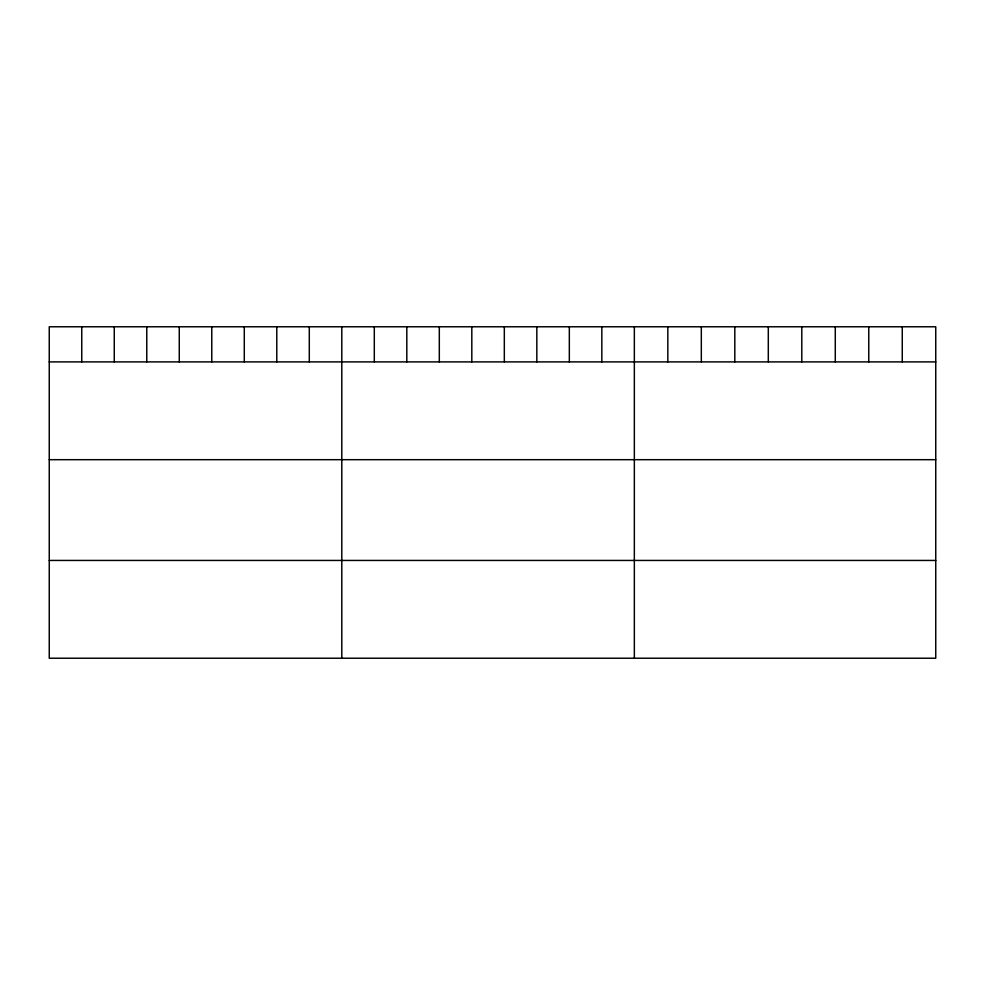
<?xml version="1.0" encoding="UTF-8"?>
<svg xmlns="http://www.w3.org/2000/svg" width="985" height="985" viewBox="0 0 985 985"><rect width="100%" height="100%" fill="white"/><g stroke="black" fill="none" stroke-linecap="round" stroke-linejoin="round"><path stroke-width="1.48" d="M935.75 361.901L935.75 658.226L49.25 658.226L49.25 326.774L935.75 326.774L935.75 361.901L49.25 361.901M49.25 459.687L935.75 459.687M49.25 560.44L935.75 560.44M902.26 326.774L902.26 361.901M868.77 326.774L868.77 361.901M835.28 326.774L835.28 361.901M801.79 326.774L801.79 361.901M768.3 326.774L768.3 361.901M734.81 326.774L734.81 361.901M701.32 326.774L701.32 361.901M667.83 326.774L667.83 361.901M634.34 326.774L634.34 658.226M601.835 326.774L601.835 361.901M569.33 326.774L569.33 361.901M536.825 326.774L536.825 361.901M504.32 326.774L504.32 361.901M471.815 326.774L471.815 361.901M439.31 326.774L439.31 361.901M406.805 326.774L406.805 361.901M374.3 326.774L374.3 361.901M341.795 326.774L341.795 658.226M309.29 326.774L309.29 361.901M276.785 326.774L276.785 361.901M244.28 326.774L244.28 361.901M211.775 326.774L211.775 361.901M179.27 326.774L179.27 361.901M146.765 326.774L146.765 361.901M114.26 326.774L114.26 361.901M81.755 326.774L81.755 361.901"/></g></svg>
